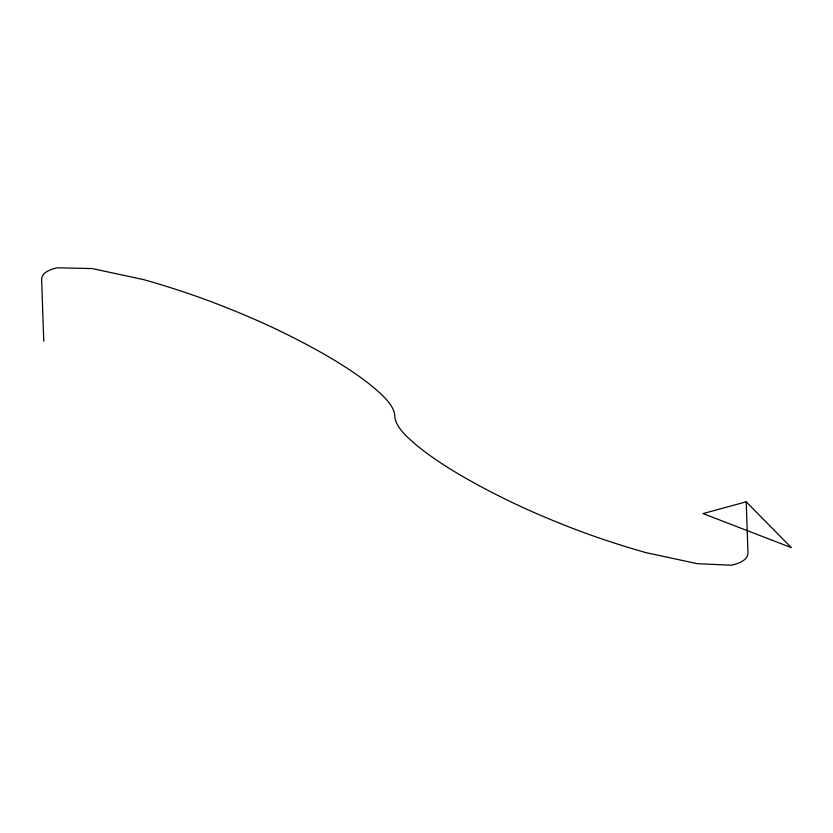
<?xml version="1.0" encoding="UTF-8"?>
<svg xmlns="http://www.w3.org/2000/svg" width="833" height="833" viewBox="0 0 833 833"><rect width="100%" height="100%" fill="white"/><g stroke="black" fill="none" stroke-linecap="round" stroke-linejoin="round"><path stroke-width="1.25" d="M746.212 501.83L703.062 513.576L791.35 547.645L746.212 501.83L747.961 552.404A199.504 40.119 15.4 0 1 731.426 565.201L697.315 563.691L645.908 552.623A187.894 37.777 15.4 0 1 572.906 528.445A294.268 59.174 15.4 0 1 508.317 500.612A444.562 89.391 15.4 0 1 407.181 436.825A294.268 59.174 15.4 0 1 394.8 416.125A294.268 59.174 15.4 0 0 382.42 395.425A444.562 89.391 15.4 0 0 281.294 331.649A294.268 59.174 15.4 0 0 216.705 303.806A187.894 37.777 15.4 0 0 143.703 279.638L92.286 268.57L57.217 267.799A187.894 37.777 15.4 0 0 41.65 279.857L43.764 341.249"/></g></svg>
